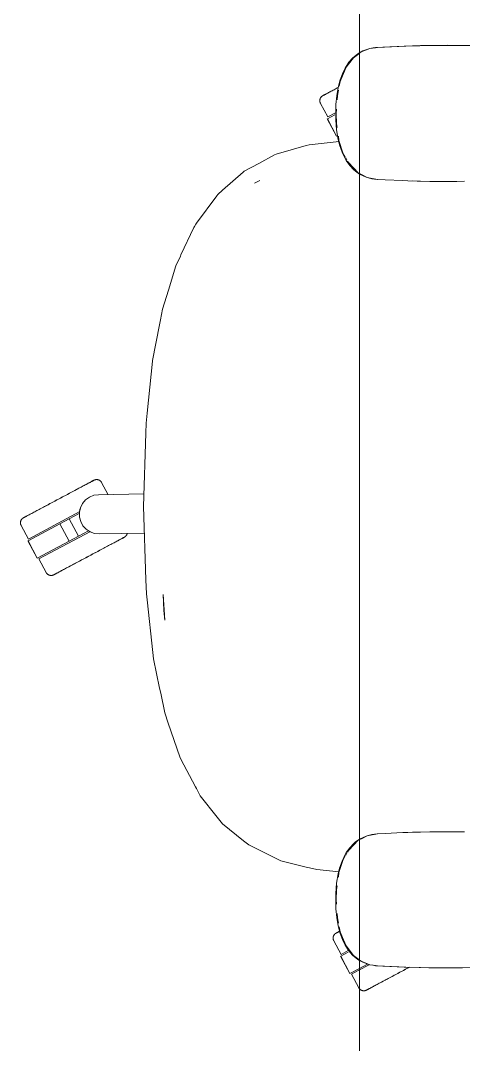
# Model space of a CAD drawing. Header units: millimetres. Extents: x 155927 to 326028, y -36033 to 97293.
# Drawn here: x 196459 to 196775, y 12149 to 12878 of the extents above; entities that cross this region are included whole.
import ezdxf

# ---------------------------------------------------------------- set-up
doc = ezdxf.new("R2010")
doc.units = ezdxf.units.MM
doc.header["$MEASUREMENT"] = 0
doc.layers.add('G-IMPT', color=8, linetype='CONTINUOUS', lineweight=9)
doc.layers.add('I-FURN', color=8, linetype='CONTINUOUS', lineweight=9)

msp = doc.modelspace()

# ---------------------------------------------------------------- linework, layer by layer
at = {"layer": 'G-IMPT'}
for p, q in [((196701.06, 12855.43), (196699.87, 12854.75)), ((196703.3, 12856.71), (196701.06, 12855.43)), ((196702.27, 12856.04), (196701.06, 12855.15)), ((196708.47, 12858.45), (196702.27, 12856.04)), ((196703.3, 12856.71), (196706.94, 12858.1)), ((196708.29, 12858.47), (196706.94, 12858.1)), ((196708.29, 12858.47), (196710.68, 12858.91)), ((196708.47, 12858.45), (196712.31, 12859.03)), ((196712.33, 12859.17), (196710.68, 12858.91)), ((196734.11, 12860.25), (196712.33, 12859.17)), ((196732.9, 12860.22), (196712.33, 12859.17)), ((196712.33, 12859.17), (196713.94, 12859.28)), ((196734.11, 12860.25), (196713.94, 12859.28)), ((196754.3, 12860.72), (196732.9, 12860.22)), ((196744.47, 12860.56), (196732.9, 12860.22)), ((196732.9, 12860.22), (196734.11, 12860.25)), ((196754.3, 12860.72), (196734.11, 12860.25)), ((196744.47, 12860.56), (196763.69, 12860.76)), ((196754.3, 12860.72), (196744.47, 12860.56)), ((196774.49, 12860.67), (196744.47, 12860.56)), ((196752.26, 12860.7), (196750.35, 12860.63)), ((196754.3, 12860.68), (196752.26, 12860.7)), ((196774.49, 12860.67), (196754.3, 12860.72)), ((196774.49, 12860.67), (196763.69, 12860.76)), ((196774.49, 12860.67), (196782.9, 12860.51)), ((196690.81, 12844.59), (196693.46, 12848.64)), ((196696.65, 12851.87), (196691.43, 12845.08)), ((196693.46, 12848.64), (196696.13, 12851.67)), ((196699.87, 12854.75), (196696.13, 12851.67)), ((196700.52, 12854.74), (196696.65, 12851.87)), ((196690.81, 12844.59), (196688.82, 12840.52)), ((196691.43, 12845.08), (196689.59, 12840.69)), ((196687.24, 12836.18), (196685.81, 12830.7)), ((196687.26, 12835.07), (196686.55, 12831.6)), ((196687.24, 12836.18), (196688.82, 12840.52)), ((196687.26, 12835.07), (196689.59, 12840.69)), ((196684.81, 12824.77), (196685.81, 12830.7)), ((196685.99, 12828.86), (196685.22, 12825.11)), ((196684.81, 12824.77), (196684.24, 12818.62)), ((196685.22, 12825.11), (196685.02, 12821.9)), ((196684.06, 12812.28), (196684.24, 12818.62)), ((196684.15, 12807.77), (196684.06, 12812.28)), ((196684.63, 12815.39), (196684.44, 12812.28)), ((196684.67, 12805.12), (196684.44, 12812.28)), ((196684.15, 12807.77), (196684.72, 12800.46)), ((196684.67, 12805.12), (196685.06, 12802.33)), ((196685.84, 12793.7), (196684.72, 12800.46)), ((196662.97, 12789.3), (196665.23, 12789.94)), ((196686.51, 12792.35), (196665.23, 12789.94)), ((196686.82, 12789.77), (196685.84, 12793.7)), ((196685.93, 12796.15), (196686.39, 12792.86)), ((196686.39, 12792.86), (196689.42, 12783.46)), ((196640.51, 12782.7), (196629.28, 12776.69)), ((196641.63, 12783.29), (196640.51, 12782.7)), ((196662.97, 12789.3), (196641.63, 12783.29)), ((196686.82, 12789.77), (196688.56, 12784.68)), ((196688.56, 12784.68), (196690.76, 12780.04)), ((196689.42, 12783.46), (196690.89, 12781.01)), ((196629.28, 12776.69), (196618.84, 12771.1)), ((196690.76, 12780.04), (196691.57, 12778.67)), ((196691.17, 12780.54), (196692.03, 12779.1)), ((196694.02, 12775.22), (196691.57, 12778.67)), ((196692.5, 12778.31), (196694.39, 12775.16)), ((196693.19, 12777.25), (196700.09, 12769.86)), ((196693.19, 12777.25), (196694.01, 12776.3)), ((196696.88, 12772.17), (196694.02, 12775.22)), ((196694.33, 12775.95), (196697.68, 12772.09)), ((196603.39, 12757.5), (196618.17, 12770.51)), ((196618.17, 12770.51), (196618.84, 12771.1)), ((196694.39, 12775.16), (196700.09, 12769.86)), ((196696.88, 12772.17), (196698.2, 12771.04)), ((196700.09, 12769.86), (196697.68, 12772.09)), ((196701.06, 12769.08), (196698.2, 12771.04)), ((196702.33, 12768.75), (196701.06, 12769.38)), ((196701.42, 12768.83), (196705.75, 12766.85)), ((196702.33, 12768.75), (196706.59, 12766.65)), ((196626.14, 12762.49), (196630.03, 12764.45)), ((196626.14, 12762.49), (196628.44, 12763.67)), ((196628.44, 12763.67), (196630.03, 12764.45)), ((196709.7, 12765.78), (196705.75, 12766.85)), ((196706.59, 12766.65), (196713.94, 12765.28)), ((196713.71, 12765.28), (196709.7, 12765.78)), ((196719.38, 12765), (196713.71, 12765.28)), ((196719.38, 12765), (196731.93, 12764.38)), ((196735.48, 12764.26), (196731.93, 12764.38)), ((196751.15, 12763.88), (196735.48, 12764.26)), ((196738.88, 12764.2), (196742.21, 12764.06)), ((196744.42, 12764.06), (196742.21, 12764.06)), ((196751.15, 12763.88), (196755.66, 12763.83)), ((196755.66, 12763.83), (196770.37, 12763.84)), ((196775.85, 12763.91), (196770.37, 12763.84)), ((196584.84, 12734.16), (196599.41, 12753.66)), ((196599.41, 12753.66), (196600.13, 12754.63)), ((196603.39, 12757.5), (196600.13, 12754.63)), ((196583.01, 12731.11), (196583.44, 12731.82)), ((196584.38, 12733.39), (196583.44, 12731.82)), ((196584.84, 12734.16), (196584.38, 12733.39)), ((196583.01, 12731.11), (196573.75, 12711.46)), ((196570.12, 12703.78), (196573.31, 12710.55)), ((196573.75, 12711.46), (196573.31, 12710.55)), ((196570.12, 12703.78), (196564.8, 12686.51)), ((196564.8, 12686.51), (196560.61, 12672.9)), ((196560.61, 12672.9), (196559.15, 12665.3)), ((196558.45, 12661.63), (196553.58, 12636.26)), ((196558.45, 12661.63), (196559.15, 12665.3)), ((196553.49, 12635.79), (196549.67, 12598.8)), ((196553.49, 12635.79), (196553.58, 12636.26)), ((196549.67, 12598.8), (196548.94, 12591.74)), ((196548.71, 12584.48), (196548.94, 12591.74)), ((196547.1, 12532.31), (196548.71, 12584.48)), ((196548.8, 12480.13), (196547.1, 12532.31)), ((196548.8, 12480.13), (196549.12, 12470.19)), ((196549.61, 12465.82), (196549.12, 12470.19)), ((196561, 12469.65), (196562.25, 12451.37)), ((196561, 12469.65), (196561.64, 12458.32)), ((196549.61, 12465.82), (196553.73, 12428.37)), ((196562.25, 12451.37), (196561.64, 12458.32)), ((196554.22, 12423.96), (196553.73, 12428.37)), ((196558.57, 12403.01), (196554.22, 12423.96)), ((196558.57, 12403.01), (196559.33, 12399.33)), ((196559.33, 12399.33), (196562.2, 12385.51)), ((196564.72, 12378.07), (196562.2, 12385.51)), ((196564.72, 12378.07), (196572.87, 12353.99)), ((196573.75, 12352.33), (196572.87, 12353.99)), ((196584.04, 12332.82), (196573.75, 12352.33)), ((196584.04, 12332.82), (196584.77, 12331.44)), ((196587.48, 12326.31), (196584.77, 12331.44)), ((196587.48, 12326.31), (196599.68, 12311.18)), ((196603.45, 12306.51), (196599.68, 12311.18)), ((196618.39, 12294.34), (196603.45, 12306.51)), ((196618.39, 12294.34), (196622.05, 12291.37)), ((196693.19, 12287.31), (196700.09, 12294.7)), ((196694.39, 12289.4), (196700.09, 12294.7)), ((196700.09, 12294.7), (196697.68, 12292.47)), ((196701.06, 12295.48), (196698.2, 12293.52)), ((196702.33, 12295.8), (196701.06, 12295.18)), ((196701.42, 12295.72), (196705.75, 12297.71)), ((196702.33, 12295.8), (196706.59, 12297.91)), ((196709.7, 12298.78), (196705.75, 12297.71)), ((196706.59, 12297.91), (196713.94, 12299.28)), ((196713.71, 12299.28), (196709.7, 12298.78)), ((196719.38, 12299.56), (196713.71, 12299.28)), ((196719.38, 12299.56), (196731.93, 12300.18)), ((196735.48, 12300.3), (196731.93, 12300.18)), ((196751.15, 12300.68), (196735.48, 12300.3)), ((196738.88, 12300.36), (196742.21, 12300.5)), ((196744.42, 12300.5), (196742.21, 12300.5)), ((196751.15, 12300.68), (196755.66, 12300.73)), ((196755.66, 12300.73), (196770.37, 12300.72)), ((196775.85, 12300.65), (196770.37, 12300.72)), ((196622.05, 12291.37), (196629.21, 12287.84)), ((196640.68, 12282.2), (196629.21, 12287.84)), ((196694.02, 12289.34), (196691.57, 12285.89)), ((196692.5, 12286.24), (196694.39, 12289.4)), ((196693.19, 12287.31), (196694.01, 12288.25)), ((196696.88, 12292.39), (196694.02, 12289.34)), ((196694.33, 12288.61), (196697.68, 12292.47)), ((196696.88, 12292.39), (196698.2, 12293.52)), ((196640.68, 12282.2), (196645.04, 12280.05)), ((196645.04, 12280.05), (196662.98, 12275.65)), ((196686.39, 12271.7), (196689.42, 12281.1)), ((196686.82, 12274.79), (196688.56, 12279.88)), ((196688.56, 12279.88), (196690.76, 12284.51)), ((196689.42, 12281.1), (196690.89, 12283.55)), ((196690.76, 12284.51), (196691.57, 12285.89)), ((196691.17, 12284.01), (196692.03, 12285.46)), ((196662.98, 12275.65), (196665.36, 12275.06)), ((196670.65, 12273.77), (196665.36, 12275.06)), ((196686.52, 12272.32), (196670.65, 12273.77)), ((196686.82, 12274.79), (196685.84, 12270.86)), ((196685.84, 12270.86), (196684.72, 12264.1)), ((196685.93, 12268.41), (196686.39, 12271.7)), ((196684.15, 12256.78), (196684.72, 12264.1)), ((196684.67, 12259.44), (196684.44, 12252.28)), ((196684.67, 12259.44), (196685.06, 12262.22)), ((196684.15, 12256.78), (196684.06, 12252.28)), ((196684.06, 12252.28), (196684.24, 12245.94)), ((196684.63, 12249.17), (196684.44, 12252.28)), ((196684.81, 12239.79), (196684.24, 12245.94)), ((196684.81, 12239.79), (196685.81, 12233.86)), ((196685.22, 12239.45), (196685.02, 12242.66)), ((196685.99, 12235.7), (196685.22, 12239.45)), ((196687.24, 12228.38), (196685.81, 12233.86)), ((196687.26, 12229.49), (196686.55, 12232.95)), ((196687.24, 12228.38), (196688.82, 12224.04)), ((196687.26, 12229.49), (196689.59, 12223.87)), ((196690.81, 12219.97), (196688.82, 12224.04)), ((196691.43, 12219.47), (196689.59, 12223.87)), ((196690.81, 12219.97), (196693.46, 12215.92)), ((196696.65, 12212.68), (196691.43, 12219.47)), ((196693.46, 12215.92), (196696.13, 12212.88)), ((196699.87, 12209.81), (196696.13, 12212.88)), ((196700.52, 12209.82), (196696.65, 12212.68)), ((196701.06, 12209.12), (196699.87, 12209.81)), ((196702.27, 12208.52), (196701.06, 12209.41)), ((196703.3, 12207.85), (196701.06, 12209.12)), ((196708.47, 12206.11), (196702.27, 12208.52)), ((196703.3, 12207.85), (196706.94, 12206.45)), ((196708.29, 12206.09), (196706.94, 12206.45)), ((196708.29, 12206.09), (196710.68, 12205.64)), ((196708.47, 12206.11), (196712.31, 12205.52)), ((196712.33, 12205.39), (196710.68, 12205.64)), ((196732.9, 12204.34), (196712.33, 12205.39)), ((196734.11, 12204.3), (196712.33, 12205.39)), ((196712.33, 12205.39), (196713.94, 12205.28)), ((196734.11, 12204.3), (196713.94, 12205.28)), ((196754.3, 12203.84), (196732.9, 12204.34)), ((196744.47, 12204), (196732.9, 12204.34)), ((196732.9, 12204.34), (196734.11, 12204.3)), ((196754.3, 12203.84), (196734.11, 12204.3)), ((196774.49, 12203.88), (196744.47, 12204)), ((196754.3, 12203.84), (196744.47, 12204)), ((196744.47, 12204), (196763.69, 12203.8)), ((196752.26, 12203.86), (196750.35, 12203.93)), ((196754.3, 12203.88), (196752.26, 12203.86)), ((196774.49, 12203.88), (196754.3, 12203.84)), ((196774.49, 12203.88), (196763.69, 12203.8)), ((196774.49, 12203.88), (196782.9, 12204.05))]:
    msp.add_line(p, q, dxfattribs=at)
at = {"layer": 'I-FURN'}
for p, q in [((196701.06, 12090.08), (196701.06, 13490.08)), ((196701.06, 13490.08), (196701.06, 12090.08)), ((196677.49, 12826.28), (196677.06, 12826.05)), ((196677.25, 12826.15), (196677.7, 12826.39)), ((196677.95, 12826.53), (196677.49, 12826.28)), ((196677.7, 12826.39), (196678.18, 12826.65)), ((196678.46, 12826.79), (196677.95, 12826.53)), ((196678.18, 12826.65), (196678.7, 12826.92)), ((196678.99, 12827.08), (196678.46, 12826.79)), ((196678.7, 12826.92), (196679.25, 12827.21)), ((196679.56, 12827.38), (196678.99, 12827.08)), ((196679.25, 12827.21), (196679.83, 12827.52)), ((196680.16, 12827.7), (196679.56, 12827.38)), ((196680.79, 12828.04), (196680.16, 12827.7)), ((196681.46, 12828.39), (196680.79, 12828.04)), ((196682.15, 12828.76), (196681.46, 12828.39)), ((196682.87, 12829.14), (196682.15, 12828.76)), ((196683.62, 12829.54), (196682.87, 12829.14)), ((196684.4, 12829.95), (196683.62, 12829.54)), ((196685.2, 12830.38), (196684.4, 12829.95)), ((196686.03, 12830.82), (196685.2, 12830.38)), ((196672.72, 12821.45), (196672.73, 12821.61)), ((196672.72, 12821.29), (196672.72, 12821.45)), ((196672.72, 12821.12), (196672.72, 12821.29)), ((196672.74, 12820.96), (196672.72, 12821.12)), ((196672.73, 12821.61), (196672.74, 12821.77)), ((196672.74, 12821.77), (196672.77, 12821.93)), ((196672.75, 12820.8), (196672.74, 12820.96)), ((196672.78, 12820.64), (196672.75, 12820.8)), ((196672.77, 12821.93), (196672.79, 12822.09)), ((196672.81, 12820.49), (196672.78, 12820.64)), ((196672.79, 12822.09), (196672.83, 12822.24)), ((196672.84, 12820.33), (196672.81, 12820.49)), ((196672.83, 12822.24), (196672.87, 12822.4)), ((196672.89, 12820.17), (196672.84, 12820.33)), ((196672.87, 12822.4), (196672.91, 12822.56)), ((196672.94, 12820.02), (196672.89, 12820.17)), ((196672.91, 12822.56), (196672.97, 12822.71)), ((196672.99, 12819.87), (196672.94, 12820.02)), ((196672.97, 12822.71), (196673.02, 12822.86)), ((196673.05, 12819.72), (196672.99, 12819.87)), ((196673.02, 12822.86), (196673.09, 12823.01)), ((196673.12, 12819.57), (196673.05, 12819.72)), ((196673.09, 12823.01), (196673.16, 12823.15)), ((196673.19, 12819.43), (196673.12, 12819.57)), ((196673.16, 12823.15), (196673.23, 12823.29)), ((196673.19, 12819.43), (196678.34, 12809.74)), ((196673.23, 12823.29), (196673.32, 12823.43)), ((196673.32, 12823.43), (196673.4, 12823.57)), ((196673.4, 12823.57), (196673.5, 12823.7)), ((196673.5, 12823.7), (196673.59, 12823.83)), ((196673.59, 12823.83), (196673.7, 12823.95)), ((196673.7, 12823.95), (196673.8, 12824.07)), ((196673.8, 12824.07), (196673.92, 12824.19)), ((196673.92, 12824.19), (196674.03, 12824.3)), ((196674.03, 12824.3), (196674.15, 12824.4)), ((196674.15, 12824.4), (196674.28, 12824.51)), ((196674.28, 12824.51), (196674.41, 12824.6)), ((196674.41, 12824.6), (196674.54, 12824.69)), ((196674.54, 12824.69), (196674.68, 12824.78)), ((196674.68, 12824.78), (196674.82, 12824.86)), ((196674.82, 12824.86), (196674.86, 12824.88)), ((196674.91, 12824.9), (196674.86, 12824.88)), ((196674.86, 12824.88), (196674.88, 12824.89)), ((196674.86, 12824.88), (196674.86, 12824.88)), ((196674.88, 12824.89), (196674.94, 12824.92)), ((196674.99, 12824.95), (196674.91, 12824.9)), ((196674.94, 12824.92), (196675.04, 12824.98)), ((196675.11, 12825.01), (196674.99, 12824.95)), ((196675.04, 12824.98), (196675.18, 12825.05)), ((196675.27, 12825.1), (196675.11, 12825.01)), ((196675.18, 12825.05), (196675.36, 12825.15)), ((196675.47, 12825.21), (196675.27, 12825.1)), ((196675.36, 12825.15), (196675.58, 12825.26)), ((196675.71, 12825.33), (196675.47, 12825.21)), ((196675.58, 12825.26), (196675.84, 12825.4)), ((196675.99, 12825.48), (196675.71, 12825.33)), ((196675.84, 12825.4), (196676.13, 12825.56)), ((196676.31, 12825.65), (196675.99, 12825.48)), ((196676.13, 12825.56), (196676.47, 12825.74)), ((196676.67, 12825.84), (196676.31, 12825.65)), ((196676.47, 12825.74), (196676.84, 12825.93)), ((196677.06, 12826.05), (196676.67, 12825.84)), ((196676.84, 12825.93), (196677.25, 12826.15)), ((196678.34, 12809.74), (196683.97, 12812.74)), ((196677.99, 12808.42), (196684.56, 12796.06)), ((196678.16, 12808.51), (196683.45, 12811.33)), ((196684.73, 12796.15), (196678.16, 12808.51)), ((196684.82, 12796.2), (196684.73, 12796.15)), ((196508.45, 12549.3), (196507.93, 12549.02)), ((196508.18, 12549.15), (196508.68, 12549.42)), ((196508.93, 12549.55), (196508.45, 12549.3)), ((196508.68, 12549.42), (196509.14, 12549.67)), ((196509.38, 12549.79), (196508.93, 12549.55)), ((196509.14, 12549.67), (196509.57, 12549.9)), ((196509.79, 12550.01), (196509.38, 12549.79)), ((196509.57, 12549.9), (196509.97, 12550.1)), ((196510.16, 12550.21), (196509.79, 12550.01)), ((196509.97, 12550.1), (196510.32, 12550.29)), ((196510.5, 12550.39), (196510.16, 12550.21)), ((196510.32, 12550.29), (196510.64, 12550.46)), ((196510.79, 12550.54), (196510.5, 12550.39)), ((196510.64, 12550.46), (196510.92, 12550.61)), ((196511.05, 12550.68), (196510.79, 12550.54)), ((196510.92, 12550.61), (196511.16, 12550.74)), ((196511.27, 12550.8), (196511.05, 12550.68)), ((196511.16, 12550.74), (196511.36, 12550.85)), ((196511.45, 12550.89), (196511.27, 12550.8)), ((196511.36, 12550.85), (196511.52, 12550.93)), ((196511.59, 12550.97), (196511.45, 12550.89)), ((196511.52, 12550.93), (196511.64, 12551)), ((196511.69, 12551.02), (196511.59, 12550.97)), ((196511.64, 12551), (196511.73, 12551.04)), ((196511.75, 12551.05), (196511.69, 12551.02)), ((196511.73, 12551.04), (196511.77, 12551.06)), ((196511.77, 12551.07), (196511.75, 12551.05)), ((196511.77, 12551.07), (196511.92, 12551.14)), ((196511.77, 12551.06), (196511.77, 12551.07)), ((196511.92, 12551.14), (196512.06, 12551.21)), ((196512.06, 12551.21), (196512.21, 12551.27)), ((196512.21, 12551.27), (196512.36, 12551.32)), ((196512.36, 12551.32), (196512.52, 12551.37)), ((196512.52, 12551.37), (196512.67, 12551.41)), ((196512.67, 12551.41), (196512.83, 12551.45)), ((196512.83, 12551.45), (196512.99, 12551.48)), ((196512.99, 12551.48), (196513.15, 12551.5)), ((196513.15, 12551.5), (196513.31, 12551.52)), ((196513.31, 12551.52), (196513.47, 12551.53)), ((196513.47, 12551.53), (196513.63, 12551.54)), ((196513.63, 12551.54), (196513.79, 12551.54)), ((196513.79, 12551.54), (196513.95, 12551.53)), ((196513.95, 12551.53), (196514.11, 12551.51)), ((196514.11, 12551.51), (196514.27, 12551.49)), ((196514.27, 12551.49), (196514.43, 12551.46)), ((196514.43, 12551.46), (196514.59, 12551.43)), ((196514.59, 12551.43), (196514.75, 12551.39)), ((196514.75, 12551.39), (196514.9, 12551.34)), ((196514.9, 12551.34), (196515.05, 12551.29)), ((196515.05, 12551.29), (196515.2, 12551.23)), ((196515.2, 12551.23), (196515.35, 12551.17)), ((196515.35, 12551.17), (196515.5, 12551.1)), ((196515.5, 12551.1), (196515.64, 12551.02)), ((196515.64, 12551.02), (196515.78, 12550.94)), ((196515.78, 12550.94), (196515.91, 12550.85)), ((196515.91, 12550.85), (196516.04, 12550.76)), ((196516.04, 12550.76), (196516.17, 12550.66)), ((196516.17, 12550.66), (196516.3, 12550.56)), ((196516.3, 12550.56), (196516.42, 12550.45)), ((196516.42, 12550.45), (196516.53, 12550.34)), ((196516.53, 12550.34), (196516.64, 12550.22)), ((196516.64, 12550.22), (196516.75, 12550.1)), ((196516.75, 12550.1), (196516.85, 12549.98)), ((196516.85, 12549.98), (196516.95, 12549.85)), ((196516.95, 12549.85), (196517.04, 12549.71)), ((196517.04, 12549.71), (196517.12, 12549.58)), ((196517.12, 12549.58), (196517.2, 12549.44)), ((196517.2, 12549.44), (196517.22, 12549.4)), ((196521.92, 12540.56), (196517.22, 12549.4)), ((196494.8, 12542.04), (196493.84, 12541.53)), ((196494.29, 12541.77), (196495.24, 12542.27)), ((196495.74, 12542.54), (196494.8, 12542.04)), ((196495.24, 12542.27), (196496.17, 12542.77)), ((196496.67, 12543.04), (196495.74, 12542.54)), ((196496.17, 12542.77), (196497.1, 12543.26)), ((196497.59, 12543.52), (196496.67, 12543.04)), ((196497.1, 12543.26), (196498, 12543.74)), ((196498.48, 12544), (196497.59, 12543.52)), ((196498, 12543.74), (196498.89, 12544.22)), ((196499.36, 12544.47), (196498.48, 12544)), ((196498.89, 12544.22), (196499.76, 12544.68)), ((196500.22, 12544.92), (196499.36, 12544.47)), ((196499.76, 12544.68), (196500.6, 12545.13)), ((196501.05, 12545.37), (196500.22, 12544.92)), ((196501.86, 12545.8), (196501.05, 12545.37)), ((196502.65, 12546.22), (196501.86, 12545.8)), ((196503.41, 12546.62), (196502.65, 12546.22)), ((196504.15, 12547.01), (196503.41, 12546.62)), ((196504.86, 12547.39), (196504.15, 12547.01)), ((196505.53, 12547.75), (196504.86, 12547.39)), ((196506.18, 12548.09), (196505.53, 12547.75)), ((196506.8, 12548.42), (196506.18, 12548.09)), ((196507.38, 12548.73), (196506.8, 12548.42)), ((196507.07, 12548.57), (196507.64, 12548.87)), ((196507.93, 12549.02), (196507.38, 12548.73)), ((196507.64, 12548.87), (196508.18, 12549.15)), ((196480.92, 12534.66), (196479.95, 12534.14)), ((196480.4, 12534.38), (196481.38, 12534.9)), ((196481.91, 12535.19), (196480.92, 12534.66)), ((196481.38, 12534.9), (196482.36, 12535.43)), ((196482.9, 12535.71), (196481.91, 12535.19)), ((196482.36, 12535.43), (196483.36, 12535.96)), ((196483.9, 12536.24), (196482.9, 12535.71)), ((196483.36, 12535.96), (196484.36, 12536.49)), ((196484.9, 12536.78), (196483.9, 12536.24)), ((196484.36, 12536.49), (196485.36, 12537.02)), ((196485.9, 12537.31), (196484.9, 12536.78)), ((196485.36, 12537.02), (196486.36, 12537.56)), ((196486.91, 12537.84), (196485.9, 12537.31)), ((196486.36, 12537.56), (196487.37, 12538.09)), ((196487.91, 12538.38), (196486.91, 12537.84)), ((196487.37, 12538.09), (196488.37, 12538.62)), ((196488.92, 12538.91), (196487.91, 12538.38)), ((196488.37, 12538.62), (196489.38, 12539.16)), ((196489.91, 12539.44), (196488.92, 12538.91)), ((196489.38, 12539.16), (196490.37, 12539.69)), ((196490.91, 12539.97), (196489.91, 12539.44)), ((196490.37, 12539.69), (196491.36, 12540.21)), ((196491.9, 12540.5), (196490.91, 12539.97)), ((196491.36, 12540.21), (196492.35, 12540.74)), ((196492.87, 12541.02), (196491.9, 12540.5)), ((196492.35, 12540.74), (196493.32, 12541.25)), ((196493.84, 12541.53), (196492.87, 12541.02)), ((196493.32, 12541.25), (196494.29, 12541.77)), ((196503.63, 12534.53), (196505.82, 12537.1)), ((196505.82, 12537.1), (196508.56, 12539.06)), ((196508.56, 12539.06), (196511.69, 12540.31)), ((196511.69, 12540.31), (196515.04, 12540.78)), ((196515.04, 12540.78), (196547.38, 12541.34)), ((196464.98, 12509.2), (196501.7, 12528.72)), ((196467.44, 12527.49), (196466.8, 12527.15)), ((196468.1, 12527.84), (196467.44, 12527.49)), ((196468.79, 12528.21), (196468.1, 12527.84)), ((196469.52, 12528.6), (196468.79, 12528.21)), ((196470.27, 12529), (196469.52, 12528.6)), ((196471.04, 12529.41), (196470.27, 12529)), ((196471.84, 12529.83), (196471.04, 12529.41)), ((196472.67, 12530.27), (196471.84, 12529.83)), ((196473.51, 12530.72), (196472.67, 12530.27)), ((196474.38, 12531.18), (196473.51, 12530.72)), ((196475.27, 12531.66), (196474.38, 12531.18)), ((196476.18, 12532.14), (196475.27, 12531.66)), ((196475.68, 12531.88), (196476.6, 12532.36)), ((196477.1, 12532.63), (196476.18, 12532.14)), ((196476.6, 12532.36), (196477.53, 12532.86)), ((196478.04, 12533.13), (196477.1, 12532.63)), ((196477.53, 12532.86), (196478.47, 12533.36)), ((196478.99, 12533.63), (196478.04, 12533.13)), ((196478.47, 12533.36), (196479.43, 12533.87)), ((196479.95, 12534.14), (196478.99, 12533.63)), ((196479.43, 12533.87), (196480.4, 12534.38)), ((196494.15, 12523.57), (196501.29, 12527.37)), ((196501.36, 12528.23), (196502.11, 12531.52)), ((196501.42, 12524.86), (196501.36, 12528.23)), ((196502.11, 12531.52), (196503.63, 12534.53)), ((196459.36, 12520.9), (196459.37, 12521.06)), ((196459.36, 12520.74), (196459.36, 12520.9)), ((196459.37, 12520.58), (196459.36, 12520.74)), ((196459.37, 12521.06), (196459.39, 12521.22)), ((196459.38, 12520.42), (196459.37, 12520.58)), ((196459.39, 12520.26), (196459.38, 12520.42)), ((196459.39, 12521.22), (196459.41, 12521.38)), ((196459.42, 12520.1), (196459.39, 12520.26)), ((196459.41, 12521.38), (196459.43, 12521.54)), ((196459.45, 12519.94), (196459.42, 12520.1)), ((196459.43, 12521.54), (196459.47, 12521.7)), ((196459.47, 12521.7), (196459.51, 12521.86)), ((196459.51, 12521.86), (196459.55, 12522.01)), ((196459.55, 12522.01), (196459.61, 12522.16)), ((196459.61, 12522.16), (196459.67, 12522.31)), ((196459.67, 12522.31), (196459.73, 12522.46)), ((196459.73, 12522.46), (196459.8, 12522.61)), ((196459.8, 12522.61), (196459.88, 12522.75)), ((196459.88, 12522.75), (196459.96, 12522.89)), ((196459.96, 12522.89), (196460.04, 12523.02)), ((196460.04, 12523.02), (196460.14, 12523.15)), ((196460.14, 12523.15), (196460.24, 12523.28)), ((196460.24, 12523.28), (196460.34, 12523.41)), ((196460.34, 12523.41), (196460.45, 12523.53)), ((196460.45, 12523.53), (196460.56, 12523.64)), ((196460.56, 12523.64), (196460.67, 12523.75)), ((196460.67, 12523.75), (196460.8, 12523.86)), ((196460.8, 12523.86), (196460.92, 12523.96)), ((196460.92, 12523.96), (196461.05, 12524.06)), ((196461.05, 12524.06), (196461.18, 12524.15)), ((196461.18, 12524.15), (196461.32, 12524.23)), ((196461.32, 12524.23), (196461.46, 12524.31)), ((196461.46, 12524.31), (196461.5, 12524.33)), ((196461.55, 12524.36), (196461.5, 12524.34)), ((196461.5, 12524.33), (196461.52, 12524.34)), ((196461.5, 12524.34), (196461.5, 12524.33)), ((196461.52, 12524.34), (196461.58, 12524.38)), ((196461.63, 12524.4), (196461.55, 12524.36)), ((196461.58, 12524.38), (196461.68, 12524.43)), ((196461.75, 12524.47), (196461.63, 12524.4)), ((196461.68, 12524.43), (196461.82, 12524.5)), ((196461.91, 12524.55), (196461.75, 12524.47)), ((196461.82, 12524.5), (196462, 12524.6)), ((196462.11, 12524.66), (196461.91, 12524.55)), ((196462, 12524.6), (196462.22, 12524.72)), ((196462.35, 12524.79), (196462.11, 12524.66)), ((196462.22, 12524.72), (196462.48, 12524.85)), ((196462.63, 12524.94), (196462.35, 12524.79)), ((196462.48, 12524.85), (196462.77, 12525.01)), ((196462.95, 12525.11), (196462.63, 12524.94)), ((196462.77, 12525.01), (196463.11, 12525.19)), ((196463.31, 12525.3), (196462.95, 12525.11)), ((196463.11, 12525.19), (196463.48, 12525.39)), ((196463.7, 12525.5), (196463.31, 12525.3)), ((196463.48, 12525.39), (196463.89, 12525.61)), ((196464.13, 12525.73), (196463.7, 12525.5)), ((196463.89, 12525.61), (196464.34, 12525.84)), ((196464.6, 12525.98), (196464.13, 12525.73)), ((196464.34, 12525.84), (196464.82, 12526.1)), ((196465.1, 12526.25), (196464.6, 12525.98)), ((196464.8, 12507.97), (196487.51, 12520.04)), ((196464.82, 12526.1), (196465.34, 12526.38)), ((196465.63, 12526.53), (196465.1, 12526.25)), ((196465.34, 12526.38), (196465.89, 12526.67)), ((196466.2, 12526.83), (196465.63, 12526.53)), ((196465.89, 12526.67), (196466.47, 12526.98)), ((196466.8, 12527.15), (196466.2, 12526.83)), ((196487.51, 12520.04), (196494.15, 12523.57)), ((196494.08, 12507.68), (196487.51, 12520.04)), ((196500.72, 12511.21), (196494.15, 12523.57)), ((196502.28, 12521.59), (196501.42, 12524.86)), ((196503.9, 12518.64), (196502.28, 12521.59)), ((196459.48, 12519.78), (196459.45, 12519.94)), ((196459.53, 12519.63), (196459.48, 12519.78)), ((196459.58, 12519.47), (196459.53, 12519.63)), ((196459.63, 12519.32), (196459.58, 12519.47)), ((196459.69, 12519.17), (196459.63, 12519.32)), ((196459.76, 12519.03), (196459.69, 12519.17)), ((196459.83, 12518.88), (196459.76, 12519.03)), ((196459.83, 12518.88), (196464.98, 12509.2)), ((196472.49, 12495.07), (196509.24, 12514.61)), ((196507.86, 12515.01), (196500.72, 12511.21)), ((196506.19, 12516.15), (196503.9, 12518.64)), ((196508.99, 12514.28), (196506.19, 12516.15)), ((196512.17, 12513.14), (196508.99, 12514.28)), ((196515.52, 12512.79), (196512.17, 12513.14)), ((196547.71, 12513.36), (196515.52, 12512.79)), ((196535.31, 12512.77), (196535.26, 12512.62)), ((196535.36, 12512.93), (196535.31, 12512.77)), ((196535.4, 12513.08), (196535.36, 12512.93)), ((196464.63, 12507.88), (196471.2, 12495.51)), ((196471.37, 12495.61), (196464.8, 12507.97)), ((196494.08, 12507.68), (196471.37, 12495.61)), ((196500.72, 12511.21), (196494.08, 12507.68)), ((196523.83, 12505.38), (196524.6, 12505.79)), ((196524.6, 12505.79), (196525.35, 12506.19)), ((196525.35, 12506.19), (196526.07, 12506.57)), ((196526.07, 12506.57), (196526.77, 12506.94)), ((196526.77, 12506.94), (196527.43, 12507.29)), ((196527.43, 12507.29), (196528.07, 12507.63)), ((196528.07, 12507.63), (196528.67, 12507.95)), ((196528.67, 12507.95), (196529.24, 12508.25)), ((196528.98, 12508.12), (196528.78, 12508.01)), ((196529.53, 12508.41), (196528.98, 12508.12)), ((196529.24, 12508.25), (196529.77, 12508.54)), ((196530.05, 12508.68), (196529.53, 12508.41)), ((196529.77, 12508.54), (196530.27, 12508.8)), ((196530.53, 12508.94), (196530.05, 12508.68)), ((196530.27, 12508.8), (196530.74, 12509.05)), ((196530.97, 12509.18), (196530.53, 12508.94)), ((196530.74, 12509.05), (196531.17, 12509.28)), ((196531.38, 12509.39), (196530.97, 12509.18)), ((196531.17, 12509.28), (196531.56, 12509.49)), ((196531.76, 12509.59), (196531.38, 12509.39)), ((196531.56, 12509.49), (196531.92, 12509.68)), ((196532.09, 12509.77), (196531.76, 12509.59)), ((196531.92, 12509.68), (196532.23, 12509.85)), ((196532.39, 12509.93), (196532.09, 12509.77)), ((196532.23, 12509.85), (196532.51, 12510)), ((196532.65, 12510.07), (196532.39, 12509.93)), ((196532.51, 12510), (196532.75, 12510.12)), ((196532.87, 12510.18), (196532.65, 12510.07)), ((196532.75, 12510.12), (196532.96, 12510.23)), ((196533.05, 12510.28), (196532.87, 12510.18)), ((196532.96, 12510.23), (196533.12, 12510.32)), ((196533.19, 12510.35), (196533.05, 12510.28)), ((196533.12, 12510.32), (196533.24, 12510.38)), ((196533.29, 12510.41), (196533.19, 12510.35)), ((196533.24, 12510.38), (196533.32, 12510.42)), ((196533.35, 12510.44), (196533.29, 12510.41)), ((196533.32, 12510.42), (196533.36, 12510.45)), ((196533.37, 12510.45), (196533.35, 12510.44)), ((196533.36, 12510.45), (196533.37, 12510.45)), ((196533.41, 12510.47), (196533.37, 12510.45)), ((196533.55, 12510.55), (196533.41, 12510.47)), ((196533.68, 12510.64), (196533.55, 12510.55)), ((196533.82, 12510.73), (196533.68, 12510.64)), ((196533.95, 12510.82), (196533.82, 12510.73)), ((196534.07, 12510.92), (196533.95, 12510.82)), ((196534.19, 12511.03), (196534.07, 12510.92)), ((196534.31, 12511.14), (196534.19, 12511.03)), ((196534.42, 12511.26), (196534.31, 12511.14)), ((196534.53, 12511.38), (196534.42, 12511.26)), ((196534.63, 12511.5), (196534.53, 12511.38)), ((196534.73, 12511.63), (196534.63, 12511.5)), ((196534.82, 12511.76), (196534.73, 12511.63)), ((196534.91, 12511.9), (196534.82, 12511.76)), ((196534.99, 12512.04), (196534.91, 12511.9)), ((196535.07, 12512.18), (196534.99, 12512.04)), ((196535.14, 12512.32), (196535.07, 12512.18)), ((196535.2, 12512.47), (196535.14, 12512.32)), ((196535.26, 12512.62), (196535.2, 12512.47)), ((196510.51, 12498.3), (196509.51, 12497.76)), ((196509.97, 12498.01), (196510.97, 12498.54)), ((196511.51, 12498.83), (196510.51, 12498.3)), ((196510.97, 12498.54), (196511.97, 12499.07)), ((196512.5, 12499.36), (196511.51, 12498.83)), ((196511.97, 12499.07), (196512.96, 12499.6)), ((196513.49, 12499.88), (196512.5, 12499.36)), ((196512.96, 12499.6), (196513.94, 12500.12)), ((196514.47, 12500.4), (196513.49, 12499.88)), ((196513.94, 12500.12), (196514.92, 12500.64)), ((196515.44, 12500.92), (196514.47, 12500.4)), ((196514.92, 12500.64), (196515.88, 12501.15)), ((196516.4, 12501.43), (196515.44, 12500.92)), ((196515.88, 12501.15), (196516.83, 12501.66)), ((196517.34, 12501.93), (196516.4, 12501.43)), ((196516.83, 12501.66), (196517.77, 12502.16)), ((196518.27, 12502.42), (196517.34, 12501.93)), ((196517.77, 12502.16), (196518.69, 12502.65)), ((196519.18, 12502.91), (196518.27, 12502.42)), ((196518.69, 12502.65), (196519.6, 12503.13)), ((196519.6, 12503.13), (196520.49, 12503.6)), ((196520.49, 12503.6), (196521.35, 12504.06)), ((196521.35, 12504.06), (196522.2, 12504.51)), ((196522.2, 12504.51), (196523.02, 12504.95)), ((196523.02, 12504.95), (196523.83, 12505.38)), ((196472.49, 12495.07), (196477.64, 12485.38)), ((196496.87, 12491.04), (196495.98, 12490.57)), ((196496.38, 12490.78), (196497.28, 12491.26)), ((196497.77, 12491.52), (196496.87, 12491.04)), ((196497.28, 12491.26), (196498.19, 12491.75)), ((196498.69, 12492.01), (196497.77, 12491.52)), ((196498.19, 12491.75), (196499.12, 12492.24)), ((196499.63, 12492.51), (196498.69, 12492.01)), ((196499.12, 12492.24), (196500.07, 12492.74)), ((196500.58, 12493.02), (196499.63, 12492.51)), ((196500.07, 12492.74), (196501.02, 12493.25)), ((196501.55, 12493.53), (196500.58, 12493.02)), ((196501.02, 12493.25), (196501.99, 12493.77)), ((196502.52, 12494.05), (196501.55, 12493.53)), ((196501.99, 12493.77), (196502.97, 12494.29)), ((196503.5, 12494.57), (196502.52, 12494.05)), ((196502.97, 12494.29), (196503.96, 12494.81)), ((196504.5, 12495.1), (196503.5, 12494.57)), ((196503.96, 12494.81), (196504.95, 12495.34)), ((196505.49, 12495.63), (196504.5, 12495.1)), ((196504.95, 12495.34), (196505.95, 12495.87)), ((196506.49, 12496.16), (196505.49, 12495.63)), ((196505.95, 12495.87), (196506.96, 12496.41)), ((196507.5, 12496.69), (196506.49, 12496.16)), ((196506.96, 12496.41), (196507.96, 12496.94)), ((196508.5, 12497.23), (196507.5, 12496.69)), ((196507.96, 12496.94), (196508.97, 12497.47)), ((196509.51, 12497.76), (196508.5, 12497.23)), ((196508.97, 12497.47), (196509.97, 12498.01)), ((196477.66, 12485.35), (196477.64, 12485.38)), ((196477.74, 12485.21), (196477.66, 12485.35)), ((196477.83, 12485.07), (196477.74, 12485.21)), ((196477.92, 12484.94), (196477.83, 12485.07)), ((196478.02, 12484.81), (196477.92, 12484.94)), ((196478.12, 12484.68), (196478.02, 12484.81)), ((196478.22, 12484.56), (196478.12, 12484.68)), ((196478.34, 12484.44), (196478.22, 12484.56)), ((196478.45, 12484.33), (196478.34, 12484.44)), ((196478.57, 12484.22), (196478.45, 12484.33)), ((196478.7, 12484.12), (196478.57, 12484.22)), ((196478.82, 12484.02), (196478.7, 12484.12)), ((196478.96, 12483.93), (196478.82, 12484.02)), ((196479.09, 12483.84), (196478.96, 12483.93)), ((196479.23, 12483.76), (196479.09, 12483.84)), ((196479.37, 12483.69), (196479.23, 12483.76)), ((196479.52, 12483.62), (196479.37, 12483.69)), ((196479.67, 12483.55), (196479.52, 12483.62)), ((196479.82, 12483.49), (196479.67, 12483.55)), ((196482.8, 12483.58), (196482.65, 12483.52)), ((196482.95, 12483.65), (196482.8, 12483.58)), ((196483.09, 12483.72), (196482.95, 12483.65)), ((196483.09, 12483.72), (196483.11, 12483.73)), ((196483.1, 12483.72), (196483.09, 12483.72)), ((196483.14, 12483.74), (196483.1, 12483.72)), ((196483.11, 12483.73), (196483.17, 12483.76)), ((196483.22, 12483.79), (196483.14, 12483.74)), ((196483.17, 12483.76), (196483.28, 12483.81)), ((196483.35, 12483.85), (196483.22, 12483.79)), ((196483.28, 12483.81), (196483.42, 12483.89)), ((196483.51, 12483.94), (196483.35, 12483.85)), ((196483.42, 12483.89), (196483.6, 12483.98)), ((196483.71, 12484.05), (196483.51, 12483.94)), ((196483.6, 12483.98), (196483.81, 12484.1)), ((196483.95, 12484.17), (196483.71, 12484.05)), ((196483.81, 12484.1), (196484.07, 12484.24)), ((196484.23, 12484.32), (196483.95, 12484.17)), ((196484.07, 12484.24), (196484.37, 12484.4)), ((196484.55, 12484.49), (196484.23, 12484.32)), ((196484.37, 12484.4), (196484.71, 12484.58)), ((196484.9, 12484.68), (196484.55, 12484.49)), ((196484.71, 12484.58), (196485.08, 12484.77)), ((196485.3, 12484.89), (196484.9, 12484.68)), ((196485.08, 12484.77), (196485.49, 12484.99)), ((196485.73, 12485.12), (196485.3, 12484.89)), ((196485.49, 12484.99), (196485.94, 12485.23)), ((196486.19, 12485.36), (196485.73, 12485.12)), ((196485.94, 12485.23), (196486.42, 12485.49)), ((196486.69, 12485.63), (196486.19, 12485.36)), ((196486.42, 12485.49), (196486.93, 12485.76)), ((196487.23, 12485.92), (196486.69, 12485.63)), ((196486.93, 12485.76), (196487.49, 12486.05)), ((196487.8, 12486.22), (196487.23, 12485.92)), ((196487.49, 12486.05), (196488.07, 12486.36)), ((196488.07, 12486.36), (196488.69, 12486.69)), ((196488.69, 12486.69), (196489.33, 12487.04)), ((196489.33, 12487.04), (196490.01, 12487.4)), ((196490.01, 12487.4), (196490.72, 12487.77)), ((196490.72, 12487.77), (196491.45, 12488.16)), ((196491.45, 12488.16), (196492.22, 12488.57)), ((196492.22, 12488.57), (196493, 12488.99)), ((196493, 12488.99), (196493.81, 12489.42)), ((196493.81, 12489.42), (196494.65, 12489.86)), ((196495.11, 12490.11), (196494.26, 12489.66)), ((196494.65, 12489.86), (196495.51, 12490.32)), ((196495.98, 12490.57), (196495.11, 12490.11)), ((196495.51, 12490.32), (196496.38, 12490.78)), ((196479.97, 12483.44), (196479.82, 12483.49)), ((196480.12, 12483.39), (196479.97, 12483.44)), ((196480.28, 12483.35), (196480.12, 12483.39)), ((196480.44, 12483.32), (196480.28, 12483.35)), ((196480.59, 12483.29), (196480.44, 12483.32)), ((196480.75, 12483.27), (196480.59, 12483.29)), ((196480.92, 12483.26), (196480.75, 12483.27)), ((196481.08, 12483.25), (196480.92, 12483.26)), ((196481.24, 12483.25), (196481.08, 12483.25)), ((196481.4, 12483.25), (196481.24, 12483.25)), ((196481.56, 12483.26), (196481.4, 12483.25)), ((196481.72, 12483.28), (196481.56, 12483.26)), ((196481.88, 12483.3), (196481.72, 12483.28)), ((196482.04, 12483.33), (196481.88, 12483.3)), ((196482.19, 12483.37), (196482.04, 12483.33)), ((196482.35, 12483.41), (196482.19, 12483.37)), ((196482.5, 12483.46), (196482.35, 12483.41)), ((196482.65, 12483.52), (196482.5, 12483.46)), ((196683.91, 12228.32), (196684.04, 12228.41)), ((196684.04, 12228.41), (196684.18, 12228.49)), ((196684.18, 12228.49), (196684.32, 12228.57)), ((196684.32, 12228.57), (196684.35, 12228.6)), ((196684.35, 12228.6), (196684.37, 12228.61)), ((196684.36, 12228.6), (196684.35, 12228.6)), ((196684.4, 12228.62), (196684.36, 12228.6)), ((196684.37, 12228.61), (196684.43, 12228.64)), ((196684.48, 12228.66), (196684.4, 12228.62)), ((196684.43, 12228.64), (196684.53, 12228.69)), ((196684.61, 12228.73), (196684.48, 12228.66)), ((196684.53, 12228.69), (196684.67, 12228.77)), ((196684.77, 12228.82), (196684.61, 12228.73)), ((196684.67, 12228.77), (196684.85, 12228.86)), ((196684.97, 12228.92), (196684.77, 12228.82)), ((196684.85, 12228.86), (196685.07, 12228.98)), ((196685.21, 12229.05), (196684.97, 12228.92)), ((196685.07, 12228.98), (196685.33, 12229.12)), ((196685.49, 12229.2), (196685.21, 12229.05)), ((196685.33, 12229.12), (196685.63, 12229.27)), ((196685.81, 12229.37), (196685.49, 12229.2)), ((196685.63, 12229.27), (196685.97, 12229.45)), ((196686.16, 12229.56), (196685.81, 12229.37)), ((196685.97, 12229.45), (196686.34, 12229.65)), ((196686.55, 12229.77), (196686.16, 12229.56)), ((196686.34, 12229.65), (196686.75, 12229.87)), ((196686.98, 12229.99), (196686.55, 12229.77)), ((196682.22, 12225.16), (196682.23, 12225.32)), ((196682.22, 12225), (196682.22, 12225.16)), ((196682.22, 12224.84), (196682.22, 12225)), ((196682.23, 12224.68), (196682.22, 12224.84)), ((196682.23, 12225.32), (196682.24, 12225.48)), ((196682.25, 12224.52), (196682.23, 12224.68)), ((196682.24, 12225.48), (196682.26, 12225.64)), ((196682.27, 12224.36), (196682.25, 12224.52)), ((196682.26, 12225.64), (196682.29, 12225.8)), ((196682.3, 12224.2), (196682.27, 12224.36)), ((196682.29, 12225.8), (196682.32, 12225.96)), ((196682.34, 12224.04), (196682.3, 12224.2)), ((196682.32, 12225.96), (196682.36, 12226.12)), ((196682.38, 12223.89), (196682.34, 12224.04)), ((196682.36, 12226.12), (196682.41, 12226.27)), ((196682.43, 12223.74), (196682.38, 12223.89)), ((196682.41, 12226.27), (196682.46, 12226.42)), ((196682.49, 12223.58), (196682.43, 12223.74)), ((196682.46, 12226.42), (196682.52, 12226.57)), ((196682.55, 12223.44), (196682.49, 12223.58)), ((196682.52, 12226.57), (196682.58, 12226.72)), ((196682.61, 12223.29), (196682.55, 12223.44)), ((196682.58, 12226.72), (196682.65, 12226.87)), ((196682.69, 12223.14), (196682.61, 12223.29)), ((196682.65, 12226.87), (196682.73, 12227.01)), ((196682.69, 12223.14), (196687.84, 12213.46)), ((196682.73, 12227.01), (196682.81, 12227.15)), ((196682.81, 12227.15), (196682.9, 12227.28)), ((196682.9, 12227.28), (196682.99, 12227.42)), ((196682.99, 12227.42), (196683.09, 12227.54)), ((196683.09, 12227.54), (196683.19, 12227.67)), ((196683.19, 12227.67), (196683.3, 12227.79)), ((196683.3, 12227.79), (196683.41, 12227.9)), ((196683.41, 12227.9), (196683.53, 12228.01)), ((196683.53, 12228.01), (196683.65, 12228.12)), ((196683.65, 12228.12), (196683.78, 12228.22)), ((196683.78, 12228.22), (196683.91, 12228.32)), ((196687.65, 12212.23), (196692.94, 12215.04)), ((196687.84, 12213.46), (196693.03, 12216.22)), ((196687.48, 12212.14), (196694.05, 12199.78)), ((196694.23, 12199.87), (196687.65, 12212.23)), ((196706.73, 12206.52), (196700.92, 12203.43)), ((196700.92, 12203.43), (196694.23, 12199.87)), ((196695.35, 12199.33), (196700.63, 12202.14)), ((196695.35, 12199.33), (196700.5, 12189.65)), ((196700.63, 12202.14), (196708.01, 12206.07)), ((196727.35, 12199.36), (196726.36, 12198.83)), ((196726.81, 12199.07), (196727.81, 12199.6)), ((196728.35, 12199.89), (196727.35, 12199.36)), ((196727.81, 12199.6), (196728.81, 12200.13)), ((196729.35, 12200.42), (196728.35, 12199.89)), ((196728.81, 12200.13), (196729.81, 12200.67)), ((196730.35, 12200.96), (196729.35, 12200.42)), ((196729.81, 12200.67), (196730.82, 12201.2)), ((196731.36, 12201.49), (196730.35, 12200.96)), ((196730.82, 12201.2), (196731.82, 12201.74)), ((196732.36, 12202.02), (196731.36, 12201.49)), ((196731.82, 12201.74), (196732.82, 12202.27)), ((196733.37, 12202.56), (196732.36, 12202.02)), ((196732.82, 12202.27), (196733.83, 12202.8)), ((196734.37, 12203.09), (196733.37, 12202.56)), ((196733.83, 12202.8), (196734.82, 12203.33)), ((196735.36, 12203.62), (196734.37, 12203.09)), ((196734.82, 12203.33), (196735.81, 12203.86)), ((196736.35, 12204.14), (196735.36, 12203.62)), ((196735.81, 12203.86), (196736.8, 12204.38)), ((196712.87, 12191.66), (196713.57, 12192.03)), ((196713.57, 12192.03), (196714.31, 12192.42)), ((196714.31, 12192.42), (196715.07, 12192.83)), ((196715.07, 12192.83), (196715.86, 12193.25)), ((196715.86, 12193.25), (196716.67, 12193.68)), ((196716.67, 12193.68), (196717.5, 12194.12)), ((196717.96, 12194.37), (196717.12, 12193.92)), ((196717.5, 12194.12), (196718.36, 12194.58)), ((196718.83, 12194.83), (196717.96, 12194.37)), ((196718.36, 12194.58), (196719.24, 12195.05)), ((196719.72, 12195.3), (196718.83, 12194.83)), ((196719.24, 12195.05), (196720.13, 12195.52)), ((196720.63, 12195.78), (196719.72, 12195.3)), ((196720.13, 12195.52), (196721.05, 12196.01)), ((196721.55, 12196.27), (196720.63, 12195.78)), ((196721.05, 12196.01), (196721.98, 12196.5)), ((196722.49, 12196.77), (196721.55, 12196.27)), ((196721.98, 12196.5), (196722.92, 12197)), ((196723.44, 12197.28), (196722.49, 12196.77)), ((196722.92, 12197), (196723.88, 12197.51)), ((196724.4, 12197.79), (196723.44, 12197.28)), ((196723.88, 12197.51), (196724.85, 12198.03)), ((196725.38, 12198.31), (196724.4, 12197.79)), ((196724.85, 12198.03), (196725.83, 12198.55)), ((196726.36, 12198.83), (196725.38, 12198.31)), ((196725.83, 12198.55), (196726.81, 12199.07)), ((196700.52, 12189.61), (196700.5, 12189.65)), ((196700.6, 12189.47), (196700.52, 12189.61)), ((196700.68, 12189.33), (196700.6, 12189.47)), ((196700.78, 12189.2), (196700.68, 12189.33)), ((196700.87, 12189.07), (196700.78, 12189.2)), ((196700.97, 12188.94), (196700.87, 12189.07)), ((196701.08, 12188.82), (196700.97, 12188.94)), ((196701.19, 12188.71), (196701.08, 12188.82)), ((196701.31, 12188.59), (196701.19, 12188.71)), ((196701.43, 12188.49), (196701.31, 12188.59)), ((196701.55, 12188.38), (196701.43, 12188.49)), ((196701.68, 12188.28), (196701.55, 12188.38)), ((196701.81, 12188.19), (196701.68, 12188.28)), ((196701.95, 12188.11), (196701.81, 12188.19)), ((196702.09, 12188.02), (196701.95, 12188.11)), ((196702.23, 12187.95), (196702.09, 12188.02)), ((196702.37, 12187.88), (196702.23, 12187.95)), ((196702.52, 12187.81), (196702.37, 12187.88)), ((196702.67, 12187.75), (196702.52, 12187.81)), ((196702.82, 12187.7), (196702.67, 12187.75)), ((196702.98, 12187.66), (196702.82, 12187.7)), ((196703.13, 12187.62), (196702.98, 12187.66)), ((196703.29, 12187.58), (196703.13, 12187.62)), ((196703.45, 12187.55), (196703.29, 12187.58)), ((196703.61, 12187.53), (196703.45, 12187.55)), ((196703.77, 12187.52), (196703.61, 12187.53)), ((196703.93, 12187.51), (196703.77, 12187.52)), ((196704.09, 12187.51), (196703.93, 12187.51)), ((196704.25, 12187.51), (196704.09, 12187.51)), ((196704.41, 12187.52), (196704.25, 12187.51)), ((196704.57, 12187.54), (196704.41, 12187.52)), ((196704.73, 12187.57), (196704.57, 12187.54)), ((196704.89, 12187.6), (196704.73, 12187.57)), ((196705.05, 12187.63), (196704.89, 12187.6)), ((196705.2, 12187.67), (196705.05, 12187.63)), ((196705.36, 12187.72), (196705.2, 12187.67)), ((196705.51, 12187.78), (196705.36, 12187.72)), ((196705.66, 12187.84), (196705.51, 12187.78)), ((196705.81, 12187.91), (196705.66, 12187.84)), ((196705.95, 12187.98), (196705.81, 12187.91)), ((196705.95, 12187.98), (196705.97, 12187.99)), ((196705.96, 12187.98), (196705.95, 12187.98)), ((196706, 12188.01), (196705.96, 12187.98)), ((196705.97, 12187.99), (196706.03, 12188.02)), ((196706.08, 12188.05), (196706, 12188.01)), ((196706.03, 12188.02), (196706.13, 12188.08)), ((196706.2, 12188.11), (196706.08, 12188.05)), ((196706.13, 12188.08), (196706.27, 12188.15)), ((196706.36, 12188.2), (196706.2, 12188.11)), ((196706.27, 12188.15), (196706.45, 12188.25)), ((196706.56, 12188.31), (196706.36, 12188.2)), ((196706.45, 12188.25), (196706.67, 12188.36)), ((196706.8, 12188.43), (196706.56, 12188.31)), ((196706.67, 12188.36), (196706.93, 12188.5)), ((196707.08, 12188.58), (196706.8, 12188.43)), ((196706.93, 12188.5), (196707.23, 12188.66)), ((196707.4, 12188.75), (196707.08, 12188.58)), ((196707.23, 12188.66), (196707.56, 12188.84)), ((196707.76, 12188.94), (196707.4, 12188.75)), ((196707.56, 12188.84), (196707.93, 12189.03)), ((196708.15, 12189.15), (196707.76, 12188.94)), ((196707.93, 12189.03), (196708.34, 12189.25)), ((196708.58, 12189.38), (196708.15, 12189.15)), ((196708.34, 12189.25), (196708.79, 12189.49)), ((196709.05, 12189.63), (196708.58, 12189.38)), ((196708.79, 12189.49), (196709.27, 12189.75)), ((196709.55, 12189.89), (196709.05, 12189.63)), ((196709.27, 12189.75), (196709.79, 12190.02)), ((196710.08, 12190.18), (196709.55, 12189.89)), ((196709.79, 12190.02), (196710.34, 12190.31)), ((196710.65, 12190.48), (196710.08, 12190.18)), ((196710.34, 12190.31), (196710.92, 12190.62)), ((196710.92, 12190.62), (196711.54, 12190.95)), ((196711.54, 12190.95), (196712.19, 12191.3)), ((196712.19, 12191.3), (196712.87, 12191.66))]:
    msp.add_line(p, q, dxfattribs=at)
msp.add_arc((196515.09, 12526.78), 13.81, 162.66397, 167.65266, dxfattribs=at)
msp.add_open_spline([(196501.48, 12529.14), (196501.56, 12529.58), (196501.66, 12530), (196501.78, 12530.42)], degree=3, dxfattribs=at)

doc.saveas('drawing.dxf')
